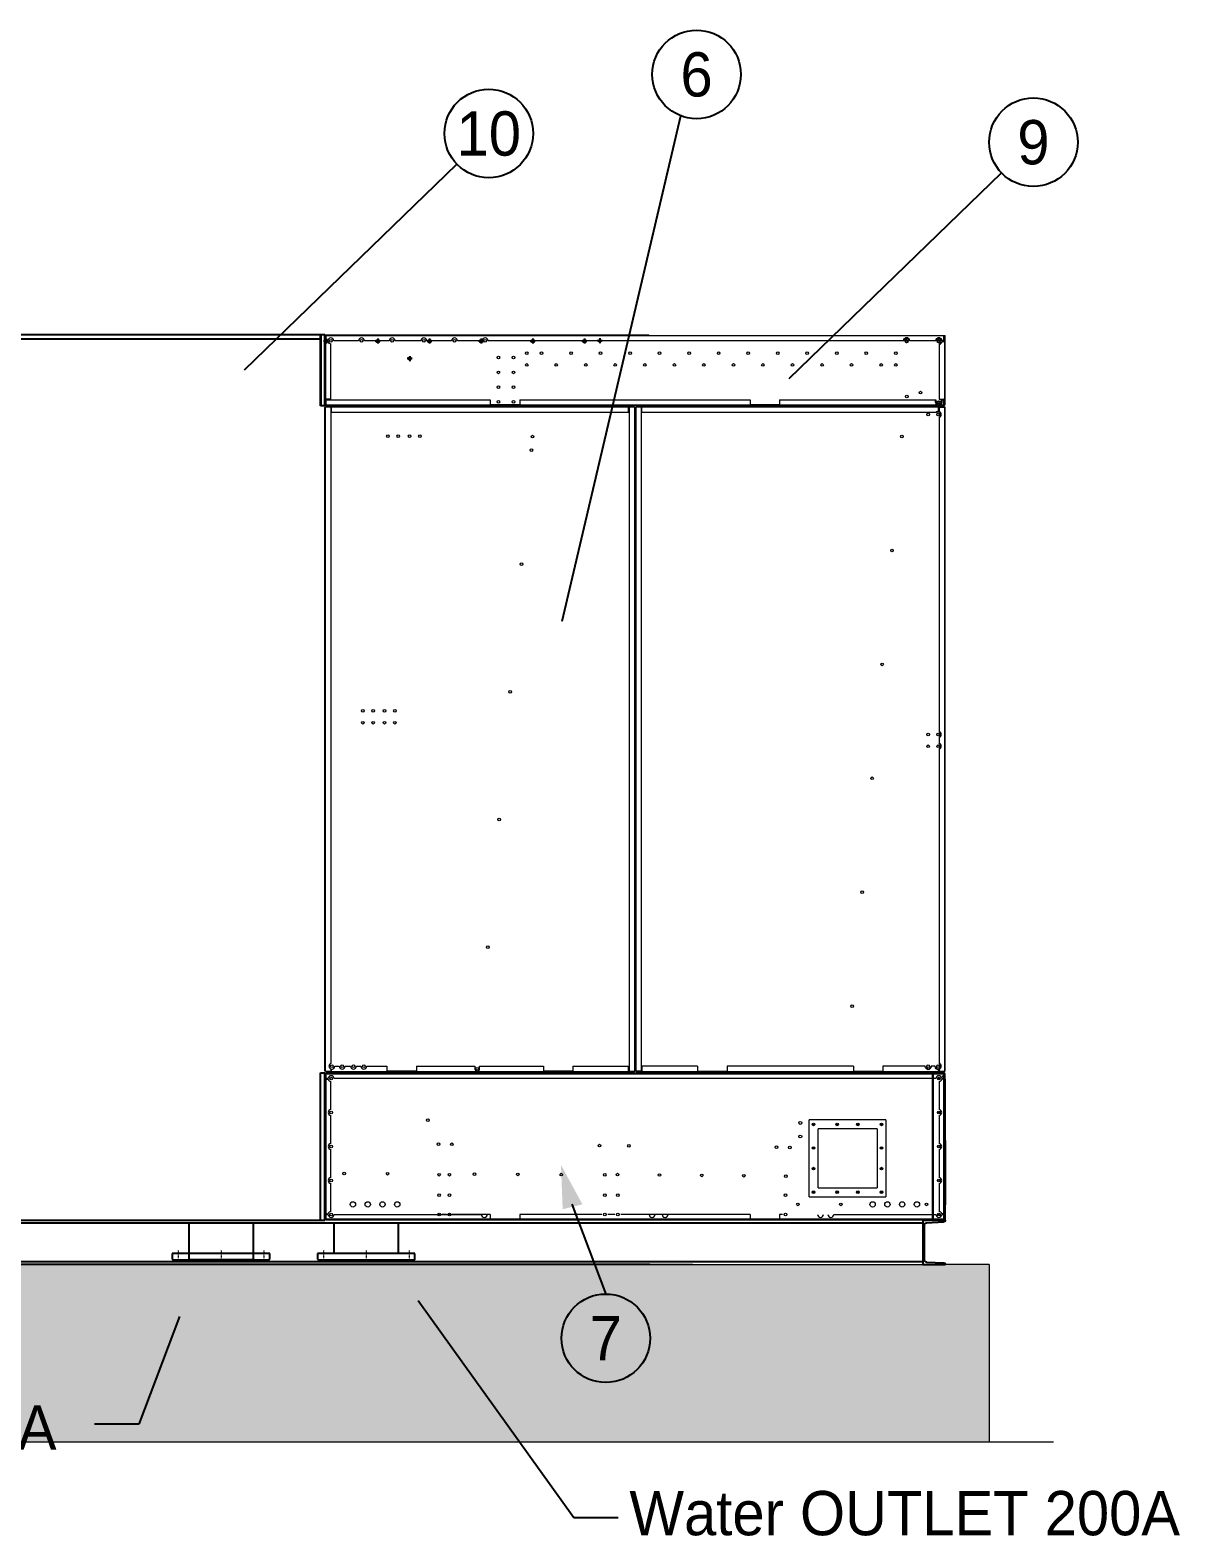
# Model space of a CAD drawing. Header units: millimetres. Extents: x 4297 to 33704, y 3837 to 24632.
# Drawn here: x 16656 to 20550, y 8789 to 13891 of the extents above; entities that cross this region are included whole.
import ezdxf
from ezdxf import colors
from ezdxf.entities.mleader import LeaderData, LeaderLine
from ezdxf.enums import TextEntityAlignment as Align
from ezdxf.math import Vec2, Vec3

# ---------------------------------------------------------------- set-up
doc = ezdxf.new("R2010")
doc.units = ezdxf.units.MM
doc.linetypes.add('CENTER', pattern=[2, 1.25, -0.25, 0.25, -0.25])
doc.linetypes.add('DGN Style 4', pattern=[4.8, 2.4, -1.2, 0, -1.2])
for name, color, linetype in [('center', 1, 'CENTER'), ('SSL', 7, 'Continuous'), ('냉각탑_dim', 1, 'Continuous'), ('냉각탑_text', 3, 'Continuous'), ('냉각탑_찬넬방진', 1, 'Continuous')]:
    doc.layers.add(name, color=color, linetype=linetype)
doc.layers.add('L(c)', color=1, linetype='DGN Style 4', lineweight=5)
doc.styles.get("Standard").update_dxf_attribs({"font": 'arial.ttf'})
doc.styles.add('돋움', font='Dotum.ttf')

# ---------------------------------------------------------------- blocks, each defined once
blk = doc.blocks.new('A$C3ed718e9')
for p, q in [((0, 150), (0, 148.4)), ((0, 150), (0, 148.4)), ((75, 150), (0, 150)), ((62.7, 141.4), (3.7, 144.4)), ((70, 133.4), (70, 16.6)), ((75, 150), (75, 0)), ((0, 1.6), (0, 0.3)), ((0, 0), (0, 1.6)), ((62.7, 8.6), (3.7, 5.6)), ((75, 0), (0, 0)), ((75, 0), (0, 0))]:
    blk.add_line(p, q)
for centre, radius, start, end in [((4, 148.4), 4, 180, 265), ((62, 133.4), 8, 0, 85), ((4, 1.6), 4, 95, 180), ((62, 16.6), 8, 275, 0)]:
    blk.add_arc(centre, radius, start, end)
blk = doc.blocks.new('*U62')
for p, q in [((-11, 165), (-11, -165)), ((9, 165), (-11, 165)), ((11, -163), (11, 163)), ((-11, -165), (9, -165))]:
    blk.add_line(p, q)
for centre, start, end in [((9, 163), 0, 90), ((9, -163), 270, 0)]:
    blk.add_arc(centre, 2, start, end)
blk = doc.blocks.new('A$C9ace8947')
at = {"layer": 'L(c)'}
for p, q in [((0, 310), (42, 310)), ((0, 165), (42, 165)), ((0, 20), (42, 20))]:
    blk.add_line(p, q, dxfattribs=at)
blk.add_blockref('*U62', (21, 165))
blk = doc.blocks.new('*U61')
for p, q in [((-11, 165), (-11, -165)), ((9, 165), (-11, 165)), ((11, -163), (11, 163)), ((-11, -165), (9, -165))]:
    blk.add_line(p, q)
for centre, start, end in [((9, 163), 0, 90), ((9, -163), 270, 0)]:
    blk.add_arc(centre, 2, start, end)
blk = doc.blocks.new('1')
for p, q in [((16658.2, 12858.2), (14254.7, 12858.2)), ((17654.7, 12858.2), (16658.2, 12858.2)), ((17654.7, 12858.2), (16658.2, 12858.2)), ((17654.7, 12858.2), (16658.2, 12858.2)), ((17654.7, 12858.2), (16658.2, 12858.2)), ((17639.7, 12843.2), (14269.7, 12843.2)), ((17654.7, 12618.2), (17639.7, 12618.2)), ((16956.7, 9858.2), (16998.7, 9858.2))]:
    blk.add_line(p, q)
at = {"color": 7, "lineweight": 15}
for p, q in [((16658.2, 12858.2), (16658.2, 12858.2)), ((16658.2, 12858.2), (18751.2, 12858.2)), ((16748.2, 12858.2), (16748.2, 12856.2)), ((16761.2, 12858.2), (16761.2, 12856.2)), ((16795.7, 12858.2), (16795.7, 12856.2)), ((16813.7, 12858.2), (16813.7, 12856.2)), ((16841.7, 12858.2), (16841.7, 12856.2)), ((16859.7, 12858.2), (16859.7, 12856.2)), ((18549.7, 12858.2), (18549.7, 12856.2)), ((18567.7, 12858.2), (18567.7, 12856.2)), ((18595.7, 12858.2), (18595.7, 12856.2)), ((18613.7, 12858.2), (18613.7, 12856.2)), ((18648.2, 12858.2), (18648.2, 12856.2)), ((18661.2, 12858.2), (18661.2, 12856.2)), ((18751.2, 12854.7), (18751.2, 12858.2)), ((17656.7, 12854.7), (17654.7, 12854.7)), ((17654.7, 12854.7), (17654.7, 12836.2)), ((17654.7, 12836.2), (17658.2, 12836.2)), ((17654.7, 12836.2), (17654.7, 12640.2)), ((17656.7, 12832.7), (17654.7, 12832.7)), ((17656.7, 12823.7), (17654.7, 12823.7)), ((17656.7, 12836.2), (17656.7, 12854.7)), ((17658.2, 12854.7), (17656.7, 12854.7)), ((17656.7, 12640.2), (17656.7, 12836.2)), ((17658.2, 12856.2), (19751.2, 12856.2)), ((17658.2, 12854.7), (17658.2, 12838.2)), ((17664.7, 12838.2), (17658.2, 12838.2)), ((17658.2, 12836.2), (17664.9, 12836.2)), ((17674.7, 12640.2), (17674.7, 12828.2)), ((17768.7, 12838.2), (17684.7, 12838.2)), ((17872.7, 12838.2), (17788.7, 12838.2)), ((17979.7, 12838.2), (17892.7, 12838.2)), ((18083.7, 12838.2), (17999.7, 12838.2)), ((18187.7, 12838.2), (18103.7, 12838.2)), ((19614.8, 12838.2), (18207.7, 12838.2)), ((19723.8, 12838.2), (19634.7, 12838.2)), ((19734.7, 12827.2), (19734.7, 12640.2)), ((19751.2, 12838.2), (19743.7, 12838.2)), ((19743.7, 12836.2), (19751.2, 12836.2)), ((19751.2, 12838.2), (19751.2, 12854.7)), ((19751.2, 12854.7), (19752.7, 12854.7)), ((19754.7, 12836.2), (19751.2, 12836.2)), ((19752.7, 12854.7), (19752.7, 12836.2)), ((19754.7, 12854.7), (19752.7, 12854.7)), ((19752.7, 12836.2), (19752.7, 12640.2)), ((19754.7, 12832.7), (19752.7, 12832.7)), ((19754.7, 12823.7), (19752.7, 12823.7)), ((19754.7, 12836.2), (19754.7, 12854.7)), ((19754.7, 12640.2), (19754.7, 12836.2)), ((17656.7, 12742.7), (17654.7, 12742.7)), ((17656.7, 12733.7), (17654.7, 12733.7)), ((19754.7, 12742.7), (19752.7, 12742.7)), ((19754.7, 12733.7), (19752.7, 12733.7)), ((17656.7, 12652.7), (17654.7, 12652.7)), ((19754.7, 12652.7), (19752.7, 12652.7)), ((17656.7, 12643.7), (17654.7, 12643.7)), ((17654.7, 12640.2), (17658.2, 12640.2)), ((17654.7, 12640.2), (17654.7, 12621.7)), ((17654.7, 12621.7), (17656.7, 12621.7)), ((17654.7, 10363.3), (17654.7, 12613.1)), ((17657.8, 12613.1), (17654.7, 12613.1)), ((17656.3, 10363.3), (17656.3, 12613.1)), ((17656.7, 12621.7), (17656.7, 12640.2)), ((17658.2, 12621.7), (17656.7, 12621.7)), ((17676.3, 12616.2), (17657.8, 12616.2)), ((17657.8, 12616.2), (17657.8, 12614.6)), ((17657.8, 12614.6), (17676.3, 12614.6)), ((17657.8, 12613.1), (17657.8, 12614.6)), ((17674.7, 12613.1), (17657.8, 12613.1)), ((17674.7, 12640.2), (17658.2, 12640.2)), ((17658.2, 12638.2), (18214.7, 12638.2)), ((17658.2, 12638.2), (17658.2, 12621.7)), ((17658.2, 12621.7), (17658.2, 12618.2)), ((19729.4, 12620.2), (17658.2, 12620.2)), ((19751.2, 12618.2), (17658.2, 12618.2)), ((17674.7, 12613.1), (17674.7, 10389.6)), ((17675.2, 12616.2), (17675.2, 12614.6)), ((17676.3, 12613.1), (17676.3, 12616.2)), ((17676.3, 12616.2), (18683.1, 12616.2)), ((17676.3, 12614.6), (18683.1, 12614.6)), ((17676.3, 12613.1), (17676.3, 12596.2)), ((17676.7, 12618.2), (17676.7, 12620.2)), ((17682.7, 12618.2), (17682.7, 12620.2)), ((17684.2, 12616.2), (17684.2, 12614.6)), ((17875.2, 12616.2), (17875.2, 12614.6)), ((17876.7, 12618.2), (17876.7, 12620.2)), ((17882.7, 12618.2), (17882.7, 12620.2)), ((17884.2, 12616.2), (17884.2, 12614.6)), ((18075.2, 12616.2), (18075.2, 12614.6)), ((18076.7, 12618.2), (18076.7, 12620.2)), ((18082.7, 12618.2), (18082.7, 12620.2)), ((18084.2, 12616.2), (18084.2, 12614.6)), ((18214.7, 12638.2), (18214.7, 12621.7)), ((18314.7, 12621.7), (18214.7, 12621.7)), ((18275.2, 12616.2), (18275.2, 12614.6)), ((18276.7, 12618.2), (18276.7, 12620.2)), ((18282.7, 12618.2), (18282.7, 12620.2)), ((18284.2, 12616.2), (18284.2, 12614.6)), ((18314.7, 12638.2), (19094.7, 12638.2)), ((18314.7, 12638.2), (18314.7, 12621.7)), ((18475.2, 12616.2), (18475.2, 12614.6)), ((18476.7, 12618.2), (18476.7, 12620.2)), ((18482.7, 12618.2), (18482.7, 12620.2)), ((18484.2, 12616.2), (18484.2, 12614.6)), ((18675.2, 12616.2), (18675.2, 12614.6)), ((18676.7, 12618.2), (18676.7, 12620.2)), ((18682.7, 12618.2), (18682.7, 12620.2)), ((18683.1, 12613.1), (18683.1, 12616.2)), ((18701.6, 12616.2), (18683.1, 12616.2)), ((18683.1, 12614.6), (18701.6, 12614.6)), ((18683.1, 12596.2), (18683.1, 12613.1)), ((18684.2, 12616.2), (18684.2, 12614.6)), ((18701.6, 12613.1), (18684.7, 12613.1)), ((18684.7, 12613.1), (18684.7, 10363.3)), ((18701.6, 12614.6), (18701.6, 12616.2)), ((18701.6, 12613.1), (18701.6, 12614.6)), ((18701.6, 12613.1), (18704.7, 12613.1)), ((18703.1, 12613.1), (18703.1, 10363.3)), ((18704.7, 12613.1), (18704.7, 10363.3)), ((18706.7, 12613.1), (18706.7, 10363.3)), ((18706.7, 12613.1), (18709.8, 12613.1)), ((18708.3, 10363.3), (18708.3, 12613.1)), ((18709.8, 12616.2), (18709.8, 12614.6)), ((18728.3, 12616.2), (18709.8, 12616.2)), ((18709.8, 12613.1), (18709.8, 12614.6)), ((18709.8, 12614.6), (18728.3, 12614.6)), ((18726.7, 12613.1), (18709.8, 12613.1)), ((18726.2, 12616.2), (18726.2, 12614.6)), ((18726.7, 10363.3), (18726.7, 12613.1)), ((18727.7, 12618.2), (18727.7, 12620.2)), ((19733.1, 12616.2), (18728.3, 12616.2)), ((18728.3, 12616.2), (18728.3, 12613.1)), ((18728.3, 12614.6), (19733.1, 12614.6)), ((18728.3, 12596.2), (18728.3, 12613.1)), ((18733.7, 12618.2), (18733.7, 12620.2)), ((18735.2, 12616.2), (18735.2, 12614.6)), ((18926.2, 12616.2), (18926.2, 12614.6)), ((18927.7, 12618.2), (18927.7, 12620.2)), ((18933.7, 12618.2), (18933.7, 12620.2)), ((18935.2, 12616.2), (18935.2, 12614.6)), ((19094.7, 12638.2), (19094.7, 12621.7)), ((19194.7, 12621.7), (19094.7, 12621.7)), ((19126.2, 12616.2), (19126.2, 12614.6)), ((19127.7, 12618.2), (19127.7, 12620.2)), ((19133.7, 12618.2), (19133.7, 12620.2)), ((19135.2, 12616.2), (19135.2, 12614.6)), ((19194.7, 12638.2), (19723.7, 12638.2)), ((19194.7, 12638.2), (19194.7, 12621.7)), ((19326.2, 12616.2), (19326.2, 12614.6)), ((19327.7, 12618.2), (19327.7, 12620.2)), ((19333.7, 12618.2), (19333.7, 12620.2)), ((19335.2, 12616.2), (19335.2, 12614.6)), ((19526.2, 12616.2), (19526.2, 12614.6)), ((19527.7, 12618.2), (19527.7, 12620.2)), ((19533.7, 12618.2), (19533.7, 12620.2)), ((19535.2, 12616.2), (19535.2, 12614.6)), ((19726.2, 12616.2), (19726.2, 12614.6)), ((19727.7, 12618.2), (19727.7, 12620.2)), ((19751.6, 12616.2), (19733.1, 12616.2)), ((19733.1, 12616.2), (19733.1, 12613.1)), ((19733.1, 12614.6), (19751.6, 12614.6)), ((19733.1, 12598), (19733.1, 12613.1)), ((19733.7, 12618.2), (19733.7, 12619.2)), ((19734.7, 12640.2), (19751.2, 12640.2)), ((19734.7, 12613.1), (19751.6, 12613.1)), ((19734.7, 12613.1), (19734.7, 12597.5)), ((19735.2, 12616.2), (19735.2, 12614.6)), ((19751.2, 12620.2), (19738.1, 12620.2)), ((19743.7, 12638.2), (19751.2, 12638.2)), ((19754.7, 12640.2), (19751.2, 12640.2)), ((19751.2, 12621.7), (19751.2, 12638.2)), ((19751.2, 12621.7), (19751.2, 12618.2)), ((19751.2, 12621.7), (19752.7, 12621.7)), ((19751.6, 12614.6), (19751.6, 12616.2)), ((19751.6, 12613.1), (19751.6, 12614.6)), ((19754.7, 12613.1), (19751.6, 12613.1)), ((19754.7, 12643.7), (19752.7, 12643.7)), ((19752.7, 12640.2), (19752.7, 12621.7)), ((19752.7, 12621.7), (19754.7, 12621.7)), ((19753.1, 12613.1), (19753.1, 10363.3)), ((19754.7, 12621.7), (19754.7, 12640.2)), ((19754.7, 10363.3), (19754.7, 12613.1)), ((17654.7, 12592.7), (17656.3, 12592.7)), ((17654.7, 12583.7), (17656.3, 12583.7)), ((17676.3, 12596.2), (18683.1, 12596.2)), ((18704.7, 12591.2), (18703.1, 12591.2)), ((18704.7, 12585.2), (18703.1, 12585.2)), ((18706.7, 12592.7), (18708.3, 12592.7)), ((18706.7, 12583.7), (18708.3, 12583.7)), ((18728.3, 12596.2), (19725, 12596.2)), ((19734.7, 12578.9), (19734.7, 11513.5)), ((19753.1, 12592.7), (19754.7, 12592.7)), ((19753.1, 12583.7), (19754.7, 12583.7)), ((17654.7, 12372.7), (17656.3, 12372.7)), ((17654.7, 12363.7), (17656.3, 12363.7)), ((18704.7, 12371.2), (18703.1, 12371.2)), ((18704.7, 12365.2), (18703.1, 12365.2)), ((18706.7, 12372.7), (18708.3, 12372.7)), ((18706.7, 12363.7), (18708.3, 12363.7)), ((19753.1, 12372.7), (19754.7, 12372.7)), ((19753.1, 12363.7), (19754.7, 12363.7)), ((17654.7, 12152.7), (17656.3, 12152.7)), ((17654.7, 12143.7), (17656.3, 12143.7)), ((18704.7, 12151.2), (18703.1, 12151.2)), ((18704.7, 12145.2), (18703.1, 12145.2)), ((18706.7, 12152.7), (18708.3, 12152.7)), ((18706.7, 12143.7), (18708.3, 12143.7)), ((19753.1, 12152.7), (19754.7, 12152.7)), ((19753.1, 12143.7), (19754.7, 12143.7)), ((17654.7, 11932.7), (17656.3, 11932.7)), ((17654.7, 11923.7), (17656.3, 11923.7)), ((18704.7, 11931.2), (18703.1, 11931.2)), ((18704.7, 11925.2), (18703.1, 11925.2)), ((18706.7, 11932.7), (18708.3, 11932.7)), ((18706.7, 11923.7), (18708.3, 11923.7)), ((19753.1, 11932.7), (19754.7, 11932.7)), ((19753.1, 11923.7), (19754.7, 11923.7)), ((17654.7, 11712.7), (17656.3, 11712.7)), ((17654.7, 11703.7), (17656.3, 11703.7)), ((18704.7, 11711.2), (18703.1, 11711.2)), ((18704.7, 11705.2), (18703.1, 11705.2)), ((18706.7, 11712.7), (18708.3, 11712.7)), ((18706.7, 11703.7), (18708.3, 11703.7)), ((19753.1, 11712.7), (19754.7, 11712.7)), ((19753.1, 11703.7), (19754.7, 11703.7)), ((17654.7, 11492.7), (17656.3, 11492.7)), ((17654.7, 11483.7), (17656.3, 11483.7)), ((18704.7, 11491.2), (18703.1, 11491.2)), ((18704.7, 11485.2), (18703.1, 11485.2)), ((18706.7, 11492.7), (18708.3, 11492.7)), ((18706.7, 11483.7), (18708.3, 11483.7)), ((19734.7, 11494.9), (19734.7, 11473.5)), ((19753.1, 11492.7), (19754.7, 11492.7)), ((19753.1, 11483.7), (19754.7, 11483.7)), ((19734.7, 11454.9), (19734.7, 10389.5)), ((17654.7, 11272.7), (17656.3, 11272.7)), ((17654.7, 11263.7), (17656.3, 11263.7)), ((18704.7, 11271.2), (18703.1, 11271.2)), ((18704.7, 11265.2), (18703.1, 11265.2)), ((18706.7, 11272.7), (18708.3, 11272.7)), ((18706.7, 11263.7), (18708.3, 11263.7)), ((19753.1, 11272.7), (19754.7, 11272.7)), ((19753.1, 11263.7), (19754.7, 11263.7)), ((17654.7, 11052.7), (17656.3, 11052.7)), ((17654.7, 11043.7), (17656.3, 11043.7)), ((18704.7, 11051.2), (18703.1, 11051.2)), ((18704.7, 11045.2), (18703.1, 11045.2)), ((18706.7, 11052.7), (18708.3, 11052.7)), ((18706.7, 11043.7), (18708.3, 11043.7)), ((19753.1, 11052.7), (19754.7, 11052.7)), ((19753.1, 11043.7), (19754.7, 11043.7)), ((17654.7, 10832.7), (17656.3, 10832.7)), ((17654.7, 10823.7), (17656.3, 10823.7)), ((18704.7, 10831.2), (18703.1, 10831.2)), ((18704.7, 10825.2), (18703.1, 10825.2)), ((18706.7, 10832.7), (18708.3, 10832.7)), ((18706.7, 10823.7), (18708.3, 10823.7)), ((19753.1, 10832.7), (19754.7, 10832.7)), ((19753.1, 10823.7), (19754.7, 10823.7)), ((17654.7, 10612.7), (17656.3, 10612.7)), ((18706.7, 10612.7), (18708.3, 10612.7)), ((19753.1, 10612.7), (19754.7, 10612.7)), ((17654.7, 10603.7), (17656.3, 10603.7)), ((18704.7, 10611.2), (18703.1, 10611.2)), ((18704.7, 10605.2), (18703.1, 10605.2)), ((18706.7, 10603.7), (18708.3, 10603.7)), ((19753.1, 10603.7), (19754.7, 10603.7)), ((17654.7, 10392.7), (17656.3, 10392.7)), ((17654.7, 10383.7), (17656.3, 10383.7)), ((17657.8, 10363.3), (17654.7, 10363.3)), ((17657.8, 10363.3), (17674.7, 10363.3)), ((17657.8, 10363.3), (17657.8, 10361.8)), ((17657.8, 10361.8), (17657.8, 10360.2)), ((17676.3, 10361.8), (17657.8, 10361.8)), ((17657.8, 10360.2), (17676.3, 10360.2)), ((17674.7, 10370.8), (17674.7, 10363.3)), ((17675.2, 10361.8), (17675.2, 10360.2)), ((17676.3, 10370.4), (17676.3, 10363.3)), ((17676.3, 10363.3), (17676.3, 10360.2)), ((18683.1, 10361.8), (17676.3, 10361.8)), ((18683.1, 10360.2), (17676.3, 10360.2)), ((17684.2, 10361.8), (17684.2, 10360.2)), ((17688.2, 10380.2), (17703.2, 10380.2)), ((17723.2, 10380.2), (17741.6, 10380.2)), ((17761.6, 10380.2), (17776.6, 10380.2)), ((17796.6, 10380.2), (17864.7, 10380.2)), ((17864.7, 10380.2), (17864.7, 10363.3)), ((17964.7, 10363.3), (17864.7, 10363.3)), ((17875.2, 10361.8), (17875.2, 10360.2)), ((17884.2, 10361.8), (17884.2, 10360.2)), ((17964.7, 10380.2), (17964.7, 10363.3)), ((17964.7, 10380.2), (18162.6, 10380.2)), ((18075.2, 10361.8), (18075.2, 10360.2)), ((18084.2, 10361.8), (18084.2, 10360.2)), ((18162.6, 10380.2), (18162.6, 10371.5)), ((18178.6, 10371.5), (18178.6, 10380.2)), ((18178.6, 10380.2), (18394.7, 10380.2)), ((18275.2, 10361.8), (18275.2, 10360.2)), ((18284.2, 10361.8), (18284.2, 10360.2)), ((18394.7, 10380.2), (18394.7, 10363.3)), ((18494.7, 10363.3), (18394.7, 10363.3)), ((18475.2, 10361.8), (18475.2, 10360.2)), ((18484.2, 10361.8), (18484.2, 10360.2)), ((18494.7, 10380.2), (18494.7, 10363.3)), ((18494.7, 10380.2), (18683.1, 10380.2)), ((18675.2, 10361.8), (18675.2, 10360.2)), ((18683.1, 10363.3), (18683.1, 10380.2)), ((18683.1, 10363.3), (18683.1, 10360.2)), ((18701.6, 10361.8), (18683.1, 10361.8)), ((18683.1, 10360.2), (18701.6, 10360.2)), ((18684.2, 10361.8), (18684.2, 10360.2)), ((18684.7, 10363.3), (18701.6, 10363.3)), ((18701.6, 10363.3), (18701.6, 10361.8)), ((18701.6, 10363.3), (18704.7, 10363.3)), ((18701.6, 10360.2), (18701.6, 10361.8)), ((18704.7, 10391.2), (18703.1, 10391.2)), ((18704.7, 10385.2), (18703.1, 10385.2)), ((18706.7, 10392.7), (18708.3, 10392.7)), ((18706.7, 10383.7), (18708.3, 10383.7)), ((18706.7, 10363.3), (18709.8, 10363.3)), ((18726.7, 10363.3), (18709.8, 10363.3)), ((18709.8, 10363.3), (18709.8, 10361.8)), ((18709.8, 10361.8), (18709.8, 10360.2)), ((18728.3, 10361.8), (18709.8, 10361.8)), ((18709.8, 10360.2), (18728.3, 10360.2)), ((18726.2, 10361.8), (18726.2, 10360.2)), ((18916.7, 10380.2), (18728.3, 10380.2)), ((18728.3, 10380.2), (18728.3, 10363.3)), ((18728.3, 10360.2), (18728.3, 10363.3)), ((19733.1, 10361.8), (18728.3, 10361.8)), ((18728.3, 10360.2), (19733.1, 10360.2)), ((18735.2, 10361.8), (18735.2, 10360.2)), ((18916.7, 10380.2), (18916.7, 10363.3)), ((18916.7, 10363.3), (19016.7, 10363.3)), ((18926.2, 10361.8), (18926.2, 10360.2)), ((18935.2, 10361.8), (18935.2, 10360.2)), ((19016.7, 10380.2), (19016.7, 10363.3)), ((19444.7, 10380.2), (19016.7, 10380.2)), ((19126.2, 10361.8), (19126.2, 10360.2)), ((19135.2, 10361.8), (19135.2, 10360.2)), ((19326.2, 10361.8), (19326.2, 10360.2)), ((19335.2, 10361.8), (19335.2, 10360.2)), ((19444.7, 10380.2), (19444.7, 10363.3)), ((19444.7, 10363.3), (19544.7, 10363.3)), ((19526.2, 10361.8), (19526.2, 10360.2)), ((19535.2, 10361.8), (19535.2, 10360.2)), ((19544.7, 10380.2), (19544.7, 10363.3)), ((19687.8, 10380.2), (19544.7, 10380.2)), ((19721, 10380.2), (19707.8, 10380.2)), ((19751.2, 10358.2), (19716.2, 10358.2)), ((19726.2, 10361.8), (19726.2, 10360.2)), ((19733.1, 10370.4), (19733.1, 10363.3)), ((19733.1, 10360.2), (19733.1, 10363.3)), ((19751.6, 10361.8), (19733.1, 10361.8)), ((19733.1, 10360.2), (19751.6, 10360.2)), ((19734.7, 10370.9), (19734.7, 10363.3)), ((19734.7, 10363.3), (19751.6, 10363.3)), ((19735.2, 10361.8), (19735.2, 10360.2)), ((19754.7, 10363.3), (19751.6, 10363.3)), ((19751.6, 10363.3), (19751.6, 10361.8)), ((19751.6, 10360.2), (19751.6, 10361.8)), ((19753.1, 10392.7), (19754.7, 10392.7)), ((19753.1, 10383.7), (19754.7, 10383.7)), ((19712.7, 10354.7), (19714.7, 10354.7)), ((19716.2, 10354.7), (19712.7, 10354.7)), ((19712.7, 9858.2), (19712.7, 10354.7)), ((19714.7, 10354.7), (19716.2, 10354.7)), ((19714.7, 10354.7), (19714.7, 9858.2)), ((19751.2, 10356.2), (19716.2, 10356.2)), ((19751.2, 10354.7), (19716.2, 10354.7)), ((19716.2, 10354.7), (19751.2, 10354.7)), ((19751.2, 10354.7), (19751.2, 10336.2)), ((19751.2, 10354.7), (19751.2, 10336.2)), ((19751.2, 10336.2), (19754.7, 10336.2)), ((19751.2, 10336.2), (19752.7, 10336.2)), ((19752.7, 10338.2), (19752.7, 10354.7)), ((19754.7, 10348.2), (19752.7, 10348.2)), ((19754.7, 10348.2), (19752.7, 10348.2)), ((19754.7, 10348.2), (19752.7, 10348.2)), ((19754.7, 10348.2), (19752.7, 10348.2)), ((19754.7, 10348.2), (19752.7, 10348.2)), ((19754.7, 10348.2), (19752.7, 10348.2)), ((19754.7, 10348.2), (19752.7, 10348.2)), ((19754.7, 10348.2), (19752.7, 10348.2)), ((19754.7, 10348.2), (19752.7, 10348.2)), ((19754.7, 10342.2), (19752.7, 10342.2)), ((19754.7, 10342.2), (19752.7, 10342.2)), ((19754.7, 10342.2), (19752.7, 10342.2)), ((19754.7, 10342.2), (19752.7, 10342.2)), ((19754.7, 10342.2), (19752.7, 10342.2)), ((19754.7, 10342.2), (19752.7, 10342.2)), ((19754.7, 10342.2), (19752.7, 10342.2)), ((19754.7, 10342.2), (19752.7, 10342.2)), ((19754.7, 10342.2), (19752.7, 10342.2)), ((19752.7, 10338.2), (19754.7, 10338.2)), ((19752.7, 10336.2), (19754.7, 10336.2)), ((19752.7, 10336.2), (19752.7, 10027.2)), ((19752.7, 10336.2), (19752.7, 9880.2)), ((19754.7, 10338.2), (19754.7, 10354.7)), ((19754.7, 10027.2), (19754.7, 10336.2)), ((19754.7, 10336.2), (19754.7, 9880.2)), ((19554.7, 10198.2), (19294.7, 10198.2)), ((19294.7, 9938.2), (19294.7, 10198.2)), ((19554.7, 10198.2), (19554.7, 9938.2)), ((19714.7, 10021.7), (19712.7, 10021.7)), ((19714.7, 10021.7), (19712.7, 10021.7)), ((19714.7, 10021.7), (19712.7, 10021.7)), ((19714.7, 10021.7), (19712.7, 10021.7)), ((19714.7, 10021.7), (19712.7, 10021.7)), ((19714.7, 10021.7), (19712.7, 10021.7)), ((19714.7, 10021.7), (19712.7, 10021.7)), ((19714.7, 10021.7), (19712.7, 10021.7)), ((19714.7, 10021.7), (19712.7, 10021.7)), ((19714.7, 10021.7), (19712.7, 10021.7)), ((19714.7, 10021.7), (19712.7, 10021.7)), ((19714.7, 10021.7), (19712.7, 10021.7)), ((19714.7, 10021.7), (19712.7, 10021.7)), ((19714.7, 10021.7), (19712.7, 10021.7)), ((19714.7, 10021.7), (19712.7, 10021.7)), ((19714.7, 10021.7), (19712.7, 10021.7)), ((19714.7, 10021.7), (19712.7, 10021.7)), ((19714.7, 10021.7), (19712.7, 10021.7)), ((19714.7, 10012.7), (19712.7, 10012.7)), ((19714.7, 10012.7), (19712.7, 10012.7)), ((19714.7, 10012.7), (19712.7, 10012.7)), ((19714.7, 10012.7), (19712.7, 10012.7)), ((19714.7, 10012.7), (19712.7, 10012.7)), ((19714.7, 10012.7), (19712.7, 10012.7)), ((19714.7, 10012.7), (19712.7, 10012.7)), ((19714.7, 10012.7), (19712.7, 10012.7)), ((19714.7, 10012.7), (19712.7, 10012.7)), ((19714.7, 10012.7), (19712.7, 10012.7)), ((19714.7, 10012.7), (19712.7, 10012.7)), ((19714.7, 10012.7), (19712.7, 10012.7)), ((19714.7, 10012.7), (19712.7, 10012.7)), ((19714.7, 10012.7), (19712.7, 10012.7)), ((19714.7, 10012.7), (19712.7, 10012.7)), ((19714.7, 10012.7), (19712.7, 10012.7)), ((19714.7, 10012.7), (19712.7, 10012.7)), ((19714.7, 10012.7), (19712.7, 10012.7)), ((19754.7, 10027.2), (19752.7, 10027.2)), ((19754.7, 10027.2), (19752.7, 10027.2)), ((19754.7, 10027.2), (19752.7, 10027.2)), ((19754.7, 10027.2), (19752.7, 10027.2)), ((19752.7, 10017.2), (19752.7, 10027.2)), ((19752.7, 10007.2), (19752.7, 10017.2)), ((19754.7, 10007.2), (19752.7, 10007.2)), ((19754.7, 10007.2), (19752.7, 10007.2)), ((19752.7, 10007.2), (19752.7, 9880.2)), ((19754.7, 10007.2), (19752.7, 10007.2)), ((19754.7, 10007.2), (19752.7, 10007.2)), ((19754.7, 10017.2), (19754.7, 10027.2)), ((19754.7, 10007.2), (19754.7, 10017.2)), ((19754.7, 9880.2), (19754.7, 10007.2)), ((19294.7, 9938.2), (19554.7, 9938.2)), ((19751.2, 9880.2), (19754.7, 9880.2)), ((19751.2, 9880.2), (19752.7, 9880.2)), ((19751.2, 9880.2), (19751.2, 9858.2)), ((19751.2, 9880.2), (19751.2, 9858.2)), ((19752.7, 9880.2), (19754.7, 9880.2)), ((19752.7, 9878.2), (19754.7, 9878.2)), ((19752.7, 9878.2), (19752.7, 9858.2)), ((19754.7, 9878.2), (19754.7, 9858.2))]:
    blk.add_line(p, q, dxfattribs=at)
at = {"color": 7, "lineweight": 35}
for p, q in [((17639.7, 12858.2), (17639.7, 12618.2)), ((17654.7, 12858.2), (17654.7, 12618.2)), ((17654.7, 12858.2), (17654.7, 12618.2)), ((17654.7, 12858.2), (17654.7, 12618.2)), ((17654.7, 12858.2), (17654.7, 12618.2)), ((17654.7, 10358.2), (17654.7, 9858.2)), ((17654.7, 10358.2), (17654.7, 9858.2)), ((17654.7, 10358.2), (17654.7, 9858.2)), ((17654.7, 10358.2), (17654.7, 9858.2))]:
    blk.add_line(p, q, dxfattribs=at)
at = {"lineweight": 5}
for p, q in [((19751.2, 12856.2), (19754.7, 12856.2)), ((19751.2, 12854.7), (19751.2, 12856.2)), ((19754.7, 12854.7), (19754.7, 12856.2)), ((14254.7, 9708.2), (19679.7, 9708.2))]:
    blk.add_line(p, q, dxfattribs=at)
at = {"color": 7, "lineweight": 13, "ltscale": 0.002813}
blk.add_line((17654.7, 12671.1), (17654.7, 12670.2), dxfattribs=at)
at = {"color": 7}
for p, q in [((19723.7, 12629.2), (19723.7, 12638.2)), ((19743.7, 12629.2), (19743.7, 12638.2)), ((17639.7, 10358.2), (17654.7, 10358.2)), ((17639.7, 9858.2), (17639.7, 10358.2)), ((17654.7, 9858.2), (17654.7, 10358.2)), ((17654.7, 9958.2), (17654.7, 10052.7)), ((14298.7, 9858.2), (17654.7, 9858.2))]:
    blk.add_line(p, q, dxfattribs=at)
at = {"color": 7, "lineweight": 13}
for p, q in [((17658.2, 10358.2), (19751.2, 10358.2)), ((17654.7, 10336.2), (17654.7, 9880.2)), ((17658.2, 10354.7), (19751.2, 10354.7)), ((17658.2, 10336.2), (17658.2, 9880.2)), ((19723.7, 10338.2), (17685.7, 10338.2)), ((19751.2, 9880.2), (19751.2, 10336.2)), ((19754.7, 9880.2), (19754.7, 10336.2)), ((18214.7, 9861.7), (17658.2, 9861.7)), ((19751.2, 9858.2), (17658.2, 9858.2)), ((17685.7, 9878.2), (18184.7, 9878.2)), ((18592.7, 9878.2), (18314.7, 9878.2)), ((19094.7, 9861.7), (18314.7, 9861.7)), ((19094.7, 9878.2), (18656.7, 9878.2)), ((19751.2, 9861.7), (19194.7, 9861.7)), ((19378.2, 9878.2), (19723.7, 9878.2))]:
    blk.add_line(p, q, dxfattribs=at)
at = {"color": 7, "lineweight": 13, "ltscale": 0.007292}
for p, q in [((17658.2, 10354.7), (17658.2, 10358.2)), ((19751.2, 10354.7), (19751.2, 10358.2)), ((17654.7, 10336.2), (17658.2, 10336.2)), ((19754.7, 10336.2), (19751.2, 10336.2)), ((17654.7, 9880.2), (17658.2, 9880.2)), ((17658.2, 9861.7), (17658.2, 9858.2)), ((19754.7, 9880.2), (19751.2, 9880.2))]:
    blk.add_line(p, q, dxfattribs=at)
at = {"color": 7, "lineweight": 13, "ltscale": 0.13159}
blk.add_line((19682.8, 10360.2), (19746, 10360.2), dxfattribs=at)
at = {"color": 7, "lineweight": 13, "ltscale": 0.038542}
for p, q in [((17654.7, 10354.7), (17654.7, 10336.2)), ((17656.7, 10336.2), (17656.7, 10354.7)), ((19751.2, 10336.2), (19751.2, 10354.7)), ((19752.7, 10354.7), (19752.7, 10336.2)), ((19754.7, 10336.2), (19754.7, 10354.7)), ((17654.7, 9880.2), (17654.7, 9861.7)), ((17656.7, 9861.7), (17656.7, 9880.2)), ((19751.2, 9858.2), (19751.2, 9880.2)), ((19752.7, 9880.2), (19752.7, 9858.2)), ((19754.7, 9858.2), (19754.7, 9880.2))]:
    blk.add_line(p, q, dxfattribs=at)
at = {"color": 7, "lineweight": 13, "ltscale": 0.004167}
for p, q in [((17656.7, 10354.7), (17654.7, 10354.7)), ((17658.2, 10338.2), (17658.2, 10336.2)), ((19754.7, 10354.7), (19752.7, 10354.7)), ((17654.7, 9861.7), (17656.7, 9861.7)), ((17658.2, 9880.2), (17658.2, 9878.2))]:
    blk.add_line(p, q, dxfattribs=at)
at = {"color": 7, "lineweight": 13, "ltscale": 0.003125}
for p, q in [((17658.2, 10354.7), (17656.7, 10354.7)), ((19751.2, 10354.7), (19752.7, 10354.7)), ((17658.2, 9861.7), (17656.7, 9861.7))]:
    blk.add_line(p, q, dxfattribs=at)
at = {"color": 7, "lineweight": 13, "ltscale": 0.034375}
for p, q in [((17658.2, 10354.7), (17658.2, 10338.2)), ((19751.2, 10338.2), (19751.2, 10354.7)), ((17658.2, 9878.2), (17658.2, 9861.7)), ((18214.7, 9878.2), (18214.7, 9861.7)), ((18314.7, 9878.2), (18314.7, 9861.7)), ((19094.7, 9878.2), (19094.7, 9861.7)), ((19194.7, 9878.2), (19194.7, 9861.7)), ((19751.2, 9858.2), (19751.2, 9878.2))]:
    blk.add_line(p, q, dxfattribs=at)
at = {"color": 7, "lineweight": 13, "ltscale": 0.015625}
for p, q in [((17665.7, 10338.2), (17658.2, 10338.2)), ((19751.2, 10338.2), (19743.7, 10338.2)), ((17658.2, 9878.2), (17665.7, 9878.2)), ((19743.7, 9878.2), (19751.2, 9878.2))]:
    blk.add_line(p, q, dxfattribs=at)
at = {"color": 7, "lineweight": 13, "ltscale": 0.016046}
for p, q in [((17658.2, 10336.2), (17665.9, 10336.2)), ((19751.2, 10336.2), (19743.5, 10336.2)), ((17658.2, 9880.2), (17665.9, 9880.2)), ((19751.2, 9880.2), (19743.5, 9880.2))]:
    blk.add_line(p, q, dxfattribs=at)
at = {"color": 7, "lineweight": 13, "ltscale": 0.198126}
for p, q in [((17674.7, 10233.1), (17674.7, 10328.2)), ((19734.7, 10328.2), (19734.7, 10233.1)), ((17674.7, 10118.1), (17674.7, 10213.2)), ((19734.7, 10213.2), (19734.7, 10118.1)), ((17674.7, 10003.1), (17674.7, 10098.2)), ((19734.7, 10098.2), (19734.7, 10003.1)), ((17674.7, 9888.1), (17674.7, 9983.2)), ((19734.7, 9983.2), (19734.7, 9888.1))]:
    blk.add_line(p, q, dxfattribs=at)
at = {"color": 6}
blk.add_line((19754.7, 10345.2), (19744.6, 10345.2), dxfattribs=at)
at = {"color": 7, "lineweight": 13, "ltscale": 0.416667}
for p, q in [((19324.7, 9968.2), (19324.7, 10168.2)), ((19524.7, 10168.2), (19324.7, 10168.2)), ((19524.7, 10168.2), (19524.7, 9968.2)), ((19324.7, 9968.2), (19524.7, 9968.2))]:
    blk.add_line(p, q, dxfattribs=at)
at = {"color": 7, "lineweight": 13, "ltscale": 0.03125}
blk.add_line((18066.2, 9878.2), (18051.2, 9878.2), dxfattribs=at)
at = {"color": 7, "lineweight": 13, "ltscale": 0.267708}
blk.add_line((18214.7, 9878.2), (18086.2, 9878.2), dxfattribs=at)
at = {"color": 7, "lineweight": 13, "ltscale": 0.208333}
for p, q in [((18314.7, 9861.7), (18214.7, 9861.7)), ((18314.7, 9861.7), (18214.7, 9861.7)), ((19194.7, 9861.7), (19094.7, 9861.7)), ((19194.7, 9861.7), (19094.7, 9861.7))]:
    blk.add_line(p, q, dxfattribs=at)
at = {"color": 7, "lineweight": 13, "ltscale": 0.05}
blk.add_line((18636.7, 9878.2), (18612.7, 9878.2), dxfattribs=at)
at = {"color": 7, "lineweight": 13, "ltscale": 0.020833}
blk.add_line((19204.7, 9878.2), (19194.7, 9878.2), dxfattribs=at)
for centre in [(17658.7, 12837.2), (17833.7, 12837.2), (18008.7, 12837.2), (18183.7, 12837.2), (18358.7, 12837.2), (18533.7, 12837.2), (19624.7, 12837.2), (19733.7, 12837.2), (17941.9, 12777.9), (19733.7, 12629.2)]:
    blk.add_circle(centre, 4.5)
at = {"color": 7, "lineweight": 15}
for centre, radius in [((17674.7, 12838.2), 4.5), ((17778.7, 12838.2), 4.5), ((17882.7, 12838.2), 4.5), ((17989.7, 12838.2), 4.5), ((18093.7, 12838.2), 4.5), ((18197.7, 12838.2), 4.5), ((18585.7, 12838.2), 4.5), ((18242.2, 12781.2), 4.5), ((18293.7, 12781.2), 4.5), ((18338.2, 12796.2), 4.5), ((18338.2, 12756.2), 4.5), ((18388.2, 12796.2), 4.5), ((18438.2, 12756.2), 4.5), ((18488.2, 12796.2), 4.5), ((18538.2, 12756.2), 4.5), ((18588.2, 12796.2), 4.5), ((18638.2, 12756.2), 4.5), ((18688.2, 12796.2), 4.5), ((18738.2, 12756.2), 4.5), ((18788.2, 12796.2), 4.5), ((18838.2, 12756.2), 4.5), ((18888.2, 12796.2), 4.5), ((18938.2, 12756.2), 4.5), ((18988.2, 12796.2), 4.5), ((19038.2, 12756.2), 4.5), ((19088.2, 12796.2), 4.5), ((19138.2, 12756.2), 4.5), ((19188.2, 12796.2), 4.5), ((19238.2, 12756.2), 4.5), ((19288.2, 12796.2), 4.5), ((19338.2, 12756.2), 4.5), ((19388.2, 12796.2), 4.5), ((19438.2, 12756.2), 4.5), ((19488.2, 12796.2), 4.5), ((19538.2, 12756.2), 4.5), ((19588.2, 12796.2), 4.5), ((19588.2, 12756.2), 4.5), ((18242.2, 12731.2), 4.5), ((18293.7, 12731.2), 4.5), ((18242.2, 12681.2), 4.5), ((18293.7, 12681.2), 4.5), ((19625.8, 12649.6), 4.5), ((19671.8, 12662.5), 4.5), ((18242.2, 12631.2), 4.5), ((18293.7, 12631.2), 4.5), ((17868.2, 12515.2), 4.5), ((17903.2, 12515.2), 4.5), ((17941.6, 12515.2), 4.5), ((17976.6, 12515.2), 4.5), ((18358, 12513.4), 4.5), ((19609, 12513.9), 4.5), ((18354, 12467.5), 4.5), ((19575.2, 12127.9), 4.5), ((18320.2, 12081), 4.5), ((19541.4, 11741.8), 4.5), ((18282.4, 11648.7), 4.5), ((17783.5, 11584.2), 4.5), ((17818.5, 11584.2), 4.5), ((17856.9, 11584.2), 4.5), ((17891.9, 11584.2), 4.5), ((17783.2, 11544.2), 4.5), ((17818.2, 11544.2), 4.5), ((17856.6, 11544.2), 4.5), ((17891.6, 11544.2), 4.5), ((19507.6, 11355.8), 4.5), ((18244.6, 11216.3), 4.5), ((19473.9, 10969.8), 4.5), ((18206.7, 10784), 4.5), ((19440.1, 10583.8), 4.5), ((17678.2, 10380.2), 4.5), ((17713.2, 10380.2), 4.5), ((17751.6, 10380.2), 4.5), ((17786.6, 10380.2), 4.5), ((18170.6, 10371.5), 4.5), ((19733.7, 10338.2), 3), ((19733.7, 10223.2), 3), ((19309.7, 10183.2), 4.5), ((19389.7, 10183.2), 4.5), ((19459.7, 10183.2), 4.5), ((19539.7, 10183.2), 4.5), ((19309.7, 10103.2), 4.5), ((19539.7, 10103.2), 4.5), ((19733.7, 10108.2), 3), ((19309.7, 10033.2), 4.5), ((19539.7, 10033.2), 4.5), ((19309.7, 9953.2), 4.5), ((19389.7, 9953.2), 4.5), ((19459.7, 9953.2), 4.5), ((19539.7, 9953.2), 4.5), ((19733.7, 9993.2), 3), ((19733.7, 9878.2), 3)]:
    blk.add_circle(centre, radius, dxfattribs=at)
at = {"color": 7, "lineweight": 13}
for centre, radius in [((19698, 12588.2), 4.5), ((19731, 12588.2), 4.5), ((19697.8, 11504.2), 4.5), ((19731, 11504.2), 4.5), ((19698, 11464.2), 4.5), ((19731, 11464.2), 4.5), ((19697.8, 10380.2), 4.5), ((19731, 10380.2), 4.5), ((17675.7, 10338.2), 4.5), ((19733.7, 10338.2), 4.5), ((17675.7, 10223.2), 4.5), ((19733.7, 10223.2), 4.5), ((18003.1, 10197.7), 4.5), ((19264.7, 10188.2), 5), ((19309.7, 10183.2), 3), ((19389.7, 10183.2), 3), ((19459.7, 10183.2), 3), ((19539.7, 10183.2), 3), ((17675.7, 10108.2), 4.5), ((18039.4, 10116.3), 4.5), ((18084.4, 10115.8), 4.5), ((18584.4, 10111.2), 4.5), ((18684.4, 10110.3), 4.5), ((19184.3, 10105.7), 4.5), ((19229.3, 10105.2), 4.5), ((19264.7, 10142.2), 5), ((19309.7, 10103.2), 3), ((19539.7, 10103.2), 3), ((19733.7, 10108.2), 4.5), ((17720.2, 10017), 4.5), ((17867.2, 10016.2), 4.5), ((18041.2, 10012.7), 4.5), ((18076.2, 10012.7), 4.5), ((18161.2, 10014.6), 4.5), ((18308.2, 10013.8), 4.5), ((18455.2, 10013), 4.5), ((18602.2, 10012.2), 4.5), ((18645.7, 10012.9), 4.5), ((18788.2, 10011.7), 4.5), ((18930.7, 10010.5), 4.5), ((19073.2, 10009.4), 4.5), ((19215.7, 10007.7), 4.5), ((19309.7, 10033.2), 3), ((19539.7, 10033.2), 3), ((17675.7, 9993.2), 4.5), ((19309.7, 9953.2), 3), ((19389.7, 9953.2), 3), ((19459.7, 9953.2), 3), ((19539.7, 9953.2), 3), ((19733.7, 9993.2), 4.5), ((17749.7, 9912.2), 9), ((17799.7, 9912.2), 9), ((17849.7, 9912.2), 9), ((17899.7, 9912.2), 9), ((18041.2, 9943.2), 4.5), ((18076.2, 9943.2), 4.5), ((18602.7, 9943.2), 4.5), ((18646.7, 9943.2), 4.5), ((19214.7, 9943.2), 4.5), ((19256.7, 9912.2), 4.5), ((19401.7, 9912.2), 4.5), ((19509.7, 9912.2), 9), ((19559.7, 9912.2), 9), ((19609.7, 9912.2), 9), ((19659.7, 9912.2), 9), ((19691.7, 9912.2), 4.5), ((17675.7, 9878.2), 4.5), ((18041.2, 9878.2), 4.5), ((18076.2, 9878.2), 4.5), ((18602.7, 9878.2), 4.5), ((18646.7, 9878.2), 4.5), ((19214.7, 9878.2), 4.5), ((19733.7, 9878.2), 4.5)]:
    blk.add_circle(centre, radius, dxfattribs=at)
at = {"color": 7, "lineweight": 15}
for centre, radius, start, end in [((17674.7, 12838.2), 10, 0, 180), ((17674.7, 12838.2), 10, 191.5372, 270), ((17778.7, 12838.2), 10, 0, 180), ((17882.7, 12838.2), 10, 0, 180), ((17989.7, 12838.2), 10, 0, 180), ((18093.7, 12838.2), 10, 0, 180), ((18197.7, 12838.2), 10, 0, 180), ((17678.2, 10380.2), 10, 110.4057, 249.5943), ((17678.2, 10380.2), 10, 259.1251, 0), ((17713.2, 10380.2), 10, 180, 0), ((17751.6, 10380.2), 10, 180, 0), ((17786.6, 10380.2), 10, 180, 0), ((18170.6, 10371.5), 8, 180, 0), ((19716.2, 10354.7), 3.5, 90, 180), ((19751.2, 10354.7), 3.5, 0, 90), ((19716.2, 10354.7), 1.5, 90, 180), ((19751.2, 10354.7), 1.5, 0, 90)]:
    blk.add_arc(centre, radius, start, end, dxfattribs=at)
at = {"color": 7}
for centre, start, end in [((19624.7, 12837.2), 5.7392, 174.2608), ((19733.7, 12837.2), 5.7392, 174.2608), ((19733.7, 12837.2), 275.7392, 354.2608), ((19733.7, 12629.2), 180, 0), ((19731, 12588.2), 77.6353, 126.8703), ((19731, 12588.2), 291.9707, 68.0293), ((19731, 11504.2), 291.9707, 68.0293), ((19731, 11464.2), 291.9707, 68.0293), ((19697.8, 10380.2), 180, 0), ((19731, 10380.2), 180, 282.3647), ((19731, 10380.2), 291.9707, 68.0293)]:
    blk.add_arc(centre, 10, start, end, dxfattribs=at)
at = {"color": 7, "lineweight": 13}
for centre, start, end in [((17675.7, 10338.2), 0, 180), ((17675.7, 10338.2), 191.537, 264.2608), ((19733.7, 10338.2), 0, 180), ((19733.7, 10338.2), 275.7392, 348.463), ((17675.7, 10223.2), 95.7392, 264.2608), ((19733.7, 10223.2), 275.7392, 84.2608), ((17675.7, 10108.2), 95.7392, 264.2608), ((19733.7, 10108.2), 275.7392, 84.2608), ((17675.7, 9993.2), 95.7392, 264.2608), ((19733.7, 9993.2), 275.7392, 84.2608), ((17675.7, 9878.2), 180, 0), ((17675.7, 9878.2), 95.7392, 168.463), ((18194.7, 9878.2), 180, 0), ((18762.7, 9878.2), 180, 0), ((18806.7, 9878.2), 180, 0), ((19333.2, 9878.2), 180, 0), ((19368.2, 9878.2), 180, 0), ((19733.7, 9878.2), 180, 0), ((19733.7, 9878.2), 11.537, 84.2608)]:
    blk.add_arc(centre, 10, start, end, dxfattribs=at)
at = {"layer": 'center'}
for p, q in [((17667.2, 12837.2), (17650.2, 12837.2)), ((17658.7, 12845.7), (17658.7, 12828.7)), ((17842.2, 12837.2), (17825.2, 12837.2)), ((17833.7, 12845.7), (17833.7, 12828.7)), ((18017.2, 12837.2), (18000.2, 12837.2)), ((18008.7, 12845.7), (18008.7, 12828.7)), ((18192.2, 12837.2), (18175.2, 12837.2)), ((18183.7, 12845.7), (18183.7, 12828.7)), ((18367.2, 12837.2), (18350.2, 12837.2)), ((18358.7, 12845.7), (18358.7, 12828.7)), ((18542.2, 12837.2), (18525.2, 12837.2)), ((18533.7, 12845.7), (18533.7, 12828.7)), ((18594.2, 12838.2), (18577.2, 12838.2)), ((18585.7, 12846.7), (18585.7, 12829.7)), ((17950.4, 12777.9), (17933.4, 12777.9)), ((17941.9, 12786.4), (17941.9, 12769.4))]:
    blk.add_line(p, q, dxfattribs=at)
at = {"layer": 'L(c)'}
for p, q in [((17157.9, 9756.3), (17157.9, 9714.3)), ((17302.9, 9756.3), (17302.9, 9714.3)), ((17447.9, 9756.3), (17447.9, 9714.3))]:
    blk.add_line(p, q, dxfattribs=at)
at = {"layer": 'SSL'}
for p, q in [((19754.7, 10128.2), (19754.7, 9910.2)), ((17193.9, 9849.8), (17193.9, 9724.3)), ((17411.9, 9849.8), (17411.9, 9724.3)), ((17685.7, 9746.3), (17685.7, 9846.3)), ((17903.7, 9746.3), (17903.7, 9846.3)), ((17411.9, 9724.3), (17193.9, 9724.3))]:
    blk.add_line(p, q, dxfattribs=at)
at = {"layer": '냉각탑_dim', "linetype": 'ByBlock', "lineweight": -2, "elevation": 0}
blk.add_lwpolyline([(18490.8, 9912.5), (18605.9, 9608.5)], dxfattribs=at)
at = {"layer": '냉각탑_dim'}
blk.add_solid([(18527.1, 9912.1), (18454.2, 10045.6), (18459.9, 9895.7)], dxfattribs=at)
at = {"layer": '냉각탑_찬넬방진', "ltscale": 30}
for p, q in [((14329.7, 9849.8), (18676.2, 9849.8)), ((18676.2, 9849.8), (19679.7, 9849.8)), ((18754.7, 9708.2), (14254.7, 9708.2)), ((19679.7, 9717.4), (15329.7, 9717.4))]:
    blk.add_line(p, q, dxfattribs=at)
at = {"rotation": 270}
blk.add_blockref('*U61', (17302.9, 9735.3), dxfattribs=at)
at = {"layer": 'SSL', "xscale": -1}
blk.add_blockref('A$C3ed718e9', (19754.7, 9708.2), dxfattribs=at)
at = {"layer": 'SSL', "rotation": 270}
blk.add_blockref('A$C9ace8947', (17629.7, 9756.3), dxfattribs=at)

msp = doc.modelspace()

# ---------------------------------------------------------------- hatches: boundary and pattern name
h = msp.add_hatch()
h.set_pattern_fill('AR-CONC', color=4)
h.set_pattern_definition([(50, (-857340.98, -338631.76), (182.18467, -15.939086), [19.05, -209.55]), (355, (-857340.98, -338631.76), (-35.24342, 191.056845), [15.24, -167.640584]), (100.451445, (-857325.8, -338633.09), (146.941247, 175.117752), [16.19001, -178.090245]), (46.1842, (-857340.98, -338580.96), (271.07904, -42.04233), [28.575, -314.325]), (96.635558, (-857318.4, -338584.46), (237.404134, 247.426125), [24.28502, -267.13561]), (351.18415, (-857340.98, -338580.96), (237.40413, 247.426125), [22.85997, -251.45973]), (21, (-857315.58, -338593.66), (151.614391, -102.265198), [19.05, -209.55]), (326, (-857315.58, -338593.66), (61.80203, 184.187966), [15.24, -167.64]), (71.451445, (-857302.94, -338602.18), (213.41642, 81.92277), [16.19001, -178.089938]), (37.5, (-857340.98, -338631.76), (3.0886033, 84.555039), [0, -165.608, 0, -170.18, 0, -168.275]), (7.5, (-857340.98, -338631.76), (66.8196625, 100.180575), [0, -97.028, 0, -161.798, 0, -64.135]), (327.5, (-857397.62, -338631.76), (135.590595, -5.728744), [0, -63.5, 0, -198.12, 0, -262.89]), (317.5, (-857423.02, -338631.76), (148.129181, 25.426491), [0, -82.55, 0, -131.572, 0, -186.69])])
h.paths.add_polyline_path([(19904.7, 9708.2), (14101.2, 9708.2), (14101.2, 9108.2), (19904.7, 9108.2)])

# ---------------------------------------------------------------- linework, layer by layer
at = {"lineweight": 5}
for p, q in [((18901.2, 9708.2), (14104.7, 9708.2)), ((19904.7, 9708.2), (19754.7, 9708.2)), ((19904.7, 9708.2), (19904.7, 9108.2)), ((19904.7, 9708.2), (19904.7, 9108.2)), ((13887.7, 9108.2), (19559.6, 9108.2)), ((19559.6, 9108.2), (19904.7, 9108.2)), ((19904.7, 9108.2), (20121.7, 9108.2))]:
    msp.add_line(p, q, dxfattribs=at)
at = {"layer": '냉각탑_dim', "linetype": 'ByBlock', "lineweight": -2}
msp.add_lwpolyline([(18458.1, 11888), (18860.6, 13600.3)], dxfattribs=at)
at = {"layer": '냉각탑_dim', "linetype": 'ByBlock', "lineweight": -2, "elevation": 0}
for points in [[(17382, 12739.9), (18101.3, 13436.9)], [(19226.5, 12710.4), (19945.7, 13407.3)]]:
    msp.add_lwpolyline(points, dxfattribs=at)
at = {"layer": '냉각탑_dim', "linetype": 'ByBlock', "lineweight": -2}
for centre in [(18913.4, 13740.7), (18209.7, 13540.5), (20054.1, 13511), (18605.9, 9458.5)]:
    msp.add_circle(centre, 150, dxfattribs=at)

# ---------------------------------------------------------------- block references
msp.add_blockref('1', (0, 0))

# ---------------------------------------------------------------- texts
at = {"layer": '냉각탑_text', "style": '돋움'}
for s, p in [('6', (18913.4, 13740.7)), ('10', (18209.7, 13540.5)), ('9', (20054.1, 13511)), ('7', (18605.9, 9458.7))]:
    msp.add_text(s, height=150, dxfattribs=at).set_placement(p, align=Align.MIDDLE_CENTER)
for s, p in [('Water INLET 200A', (15099.2, 9156.1, 0)), ('Water OUTLET 200A', (18685.8, 8866.1))]:
    msp.add_text(s, height=150, dxfattribs=at).set_placement(p, align=Align.MIDDLE_LEFT)

# ---------------------------------------------------------------- leaders
at = {"layer": '냉각탑_dim'}
ml = msp.add_multileader_mtext('Standard', dxfattribs=at)
ml.set_content('')
ml.set_leader_properties(color=256)
ml.build(insert=Vec2(0, 0))
ml.multileader.update_dxf_attribs({"text_right_attachment_type": 6, "dogleg_length": 5, "arrow_head_size": 150, "scale": 30})
ctx = ml.context
ctx.base_point, ctx.scale, ctx.char_height, ctx.arrow_head_size, ctx.landing_gap_size, ctx.plane_origin = Vec3(18647.8, 8851.2), 30, 5.4, 150, 2.7, Vec3(17802.7, 9708.2)
ctx.right_attachment = 6
notes = []
notes.append((ctx, [(0, (1, 1, 0), (18497.8, 8851.2), (1, 0), 150, [(0, [(17883, 9708.2)], 0, [])])]))
ctx.mtext, ml.multileader.dxf.content_type = None, 0
ml = msp.add_multileader_mtext('Standard', dxfattribs=at)
ml.set_content('')
ml.set_leader_properties(color=256)
ml.build(insert=Vec2(0, 0))
ml.multileader.update_dxf_attribs({"text_right_attachment_type": 6, "dogleg_length": 5, "arrow_head_size": 150, "scale": 30})
ctx = ml.context
ctx.base_point, ctx.scale, ctx.char_height, ctx.arrow_head_size, ctx.landing_gap_size, ctx.plane_origin, ctx.plane_x_axis, ctx.plane_y_axis = Vec3(16874.1, 9167.2), 30, 5.4, 150, 2.7, Vec3(17295.3, 9872.7), Vec3(-1, 0), Vec3(0, -1)
ctx.right_attachment = 6
notes.append((ctx, [(0, (1, 1, 0), (17024.1, 9167.2), (-1, 0), 150, [(0, [(17215, 9672.7)], 0, [])])]))
ctx.mtext, ml.multileader.dxf.content_type = None, 0
for ctx, leaders in notes:
    for number, flags, end, landing, length, lines in leaders:
        leader = LeaderData()
        leader.index, (leader.has_last_leader_line, leader.has_dogleg_vector, leader.attachment_direction) = number, flags
        leader.last_leader_point, leader.dogleg_vector, leader.dogleg_length = Vec3(end), Vec3(landing), length
        for number, points, colour, breaks in lines:
            line = LeaderLine()
            line.index, line.vertices, line.color, line.breaks = number, Vec3.list(points), colors.encode_raw_color(colour), breaks
            leader.lines.append(line)
        ctx.leaders.append(leader)

doc.saveas('drawing.dxf')
